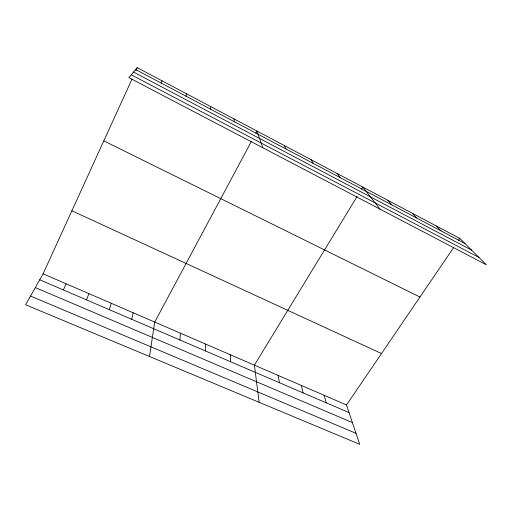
<?xml version="1.0" encoding="UTF-8"?>
<svg xmlns="http://www.w3.org/2000/svg" width="512" height="512" viewBox="0 0 512 512"><rect width="100%" height="100%" fill="white"/><g stroke="black" fill="none" stroke-linecap="round" stroke-linejoin="round"><path stroke-width="0.77" d="M205.555 350.989L205.562 344.051M179.904 339.974L180.403 333.178M149.478 356.499L154.726 322.08L251.322 141.536M186.061 96.211L186.502 93.766M131.712 319.277L133.165 312.762M109.325 309.664L111.232 303.277M86.534 299.878L88.915 293.632M43.098 273.83L346.496 404.966L359.699 444.314L25.6 304.749L43.098 273.83L132.006 79.123M135.923 70.547L137.229 67.686L459.846 238.432L486.4 264.826L128.87 77.613L137.229 67.686M161.101 83.027L162.106 80.858M63.341 289.92L66.208 283.821M255.814 133.146L256.941 131.046L262.816 147.75M357.114 196.461L254.394 365.158L259.142 402.304M361.6 189.094L362.822 187.085L380.026 209.126M346.496 404.966L453.702 247.456M458.528 240.365L459.846 238.432M30.522 296.051L356.019 433.344M35.322 287.578L352.403 422.579M39.731 279.782L349.062 412.614M71.891 210.771L381.491 353.549M103.808 140.877L419.949 297.05M131.238 74.797L478.944 257.414M133.536 72.07L471.667 250.182M135.635 69.581L464.966 243.526M436.358 226.003L441.056 230.893M412.371 213.306L416.627 217.99M387.866 200.339L391.654 204.8M337.229 173.536L340.026 177.536M311.066 159.693L313.325 163.43M284.307 145.53L286.016 149.005M324.134 395.302L326.31 402.842M301.338 385.446L303.11 392.883M233.907 118.854L234.528 121.811M278.093 375.398L279.45 382.72M230.221 354.707L230.688 361.779M210.432 106.432L210.534 109.139"/></g></svg>
